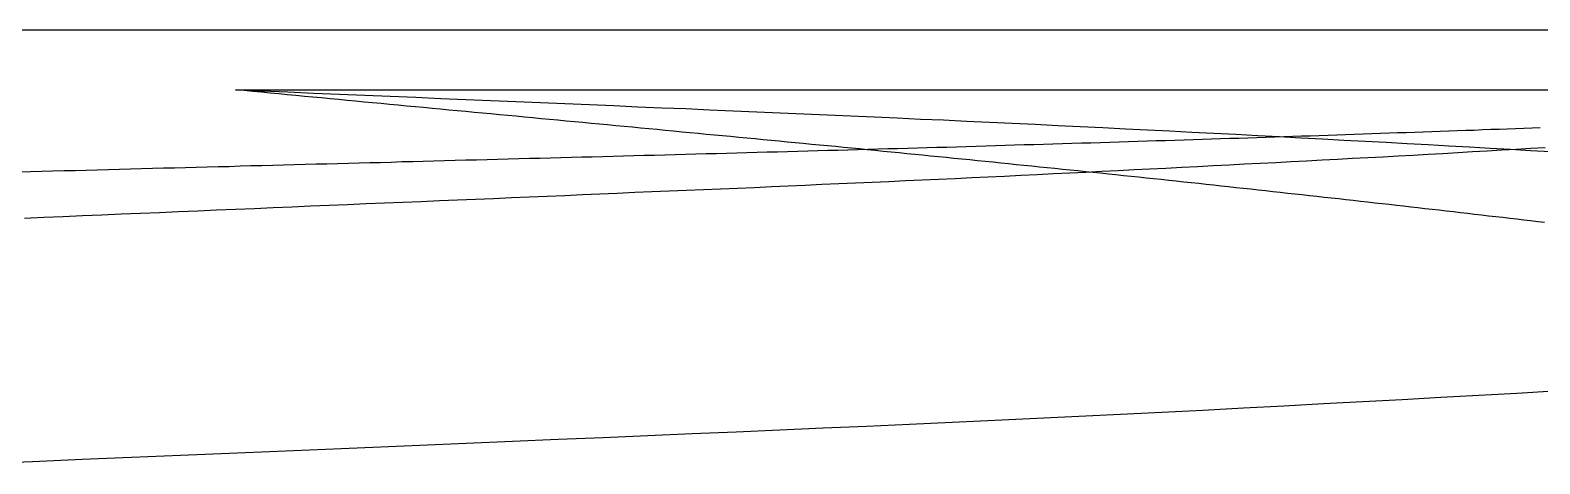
# Model space of a CAD drawing. Header units: millimetres. Extents: x 0 to 36.4, y -3.4 to 62.
# Drawn here: x 33.657 to 34.75, y 60.405 to 60.719 of the extents above; entities that cross this region are included whole.
import ezdxf

# ---------------------------------------------------------------- set-up
doc = ezdxf.new("R2010")
doc.units = ezdxf.units.MM

msp = doc.modelspace()

# ---------------------------------------------------------------- linework, layer by layer
at = {"color": 7, "linetype": 'Continuous'}
for p, q in [((35.4906, 60.7192), (32.7406, 60.7192)), ((33.8057, 60.6761), (33.8213, 60.6761)), ((33.812, 60.6755), (33.8057, 60.6761)), ((33.8057, 60.6761), (33.8246, 60.6753)), ((33.8182, 60.6749), (33.812, 60.6755)), ((33.8213, 60.6761), (33.8369, 60.6761)), ((33.8369, 60.6761), (33.8524, 60.6761)), ((33.8524, 60.6761), (33.8679, 60.6761)), ((33.8679, 60.6761), (33.8834, 60.6761)), ((33.8834, 60.6761), (33.8988, 60.6761)), ((33.8988, 60.6761), (33.9142, 60.6761)), ((33.9142, 60.6761), (33.9295, 60.6761)), ((33.9295, 60.6761), (33.9448, 60.6761)), ((33.9448, 60.6761), (33.96, 60.6761)), ((33.96, 60.6761), (33.9752, 60.6761)), ((33.9752, 60.6761), (33.9903, 60.6761)), ((33.9903, 60.6761), (34.0054, 60.6761)), ((34.0054, 60.6761), (34.0205, 60.6761)), ((34.0205, 60.6761), (34.0355, 60.6761)), ((34.0355, 60.6761), (34.0504, 60.6761)), ((34.0504, 60.6761), (34.0654, 60.6761)), ((34.0654, 60.6761), (34.0802, 60.6761)), ((34.0802, 60.6761), (34.095, 60.6761)), ((34.095, 60.6761), (34.1098, 60.6761)), ((34.1098, 60.6761), (34.1245, 60.6761)), ((34.1245, 60.6761), (34.1392, 60.6761)), ((34.1392, 60.6761), (34.1538, 60.6761)), ((34.1538, 60.6761), (34.1683, 60.6761)), ((34.1683, 60.6761), (34.1828, 60.6761)), ((34.1828, 60.6761), (34.1973, 60.6761)), ((34.1973, 60.6761), (34.2117, 60.6761)), ((34.2117, 60.6761), (34.226, 60.6761)), ((34.226, 60.6761), (34.2403, 60.6761)), ((34.2403, 60.6761), (34.2546, 60.6761)), ((34.2546, 60.6761), (34.2688, 60.6761)), ((34.2688, 60.6761), (34.2829, 60.6761)), ((34.2829, 60.6761), (34.2969, 60.6761)), ((34.2969, 60.6761), (34.311, 60.6761)), ((34.311, 60.6761), (34.3249, 60.6761)), ((34.3249, 60.6761), (34.3388, 60.6761)), ((34.3388, 60.6761), (34.3526, 60.6761)), ((34.3526, 60.6761), (34.3664, 60.6761)), ((34.3664, 60.6761), (34.3801, 60.6761)), ((34.3801, 60.6761), (34.3938, 60.6761)), ((34.3938, 60.6761), (34.4074, 60.6761)), ((34.4074, 60.6761), (34.4209, 60.6761)), ((34.4209, 60.6761), (34.4344, 60.6761)), ((34.4344, 60.6761), (34.4478, 60.6761)), ((34.4478, 60.6761), (34.4612, 60.6761)), ((34.4612, 60.6761), (34.4745, 60.6761)), ((34.4745, 60.6761), (34.4877, 60.6761)), ((34.4877, 60.6761), (34.5009, 60.6761)), ((34.5009, 60.6761), (34.514, 60.6761)), ((34.514, 60.6761), (34.527, 60.6761)), ((34.527, 60.6761), (34.5399, 60.6761)), ((34.5399, 60.6761), (34.5528, 60.6761)), ((34.5528, 60.6761), (34.5657, 60.6761)), ((34.5657, 60.6761), (34.5784, 60.6761)), ((34.5784, 60.6761), (34.5911, 60.6761)), ((34.5911, 60.6761), (34.6038, 60.6761)), ((34.6038, 60.6761), (34.6163, 60.6761)), ((34.6163, 60.6761), (34.6288, 60.6761)), ((34.6288, 60.6761), (34.6413, 60.6761)), ((34.6413, 60.6761), (34.6536, 60.6761)), ((34.6536, 60.6761), (34.6659, 60.6761)), ((34.6659, 60.6761), (34.6781, 60.6761)), ((34.6781, 60.6761), (34.6903, 60.6761)), ((34.6903, 60.6761), (34.7023, 60.6761)), ((34.7023, 60.6761), (34.7143, 60.6761)), ((34.7143, 60.6761), (34.7263, 60.6761)), ((34.7263, 60.6761), (34.7381, 60.6761)), ((34.7381, 60.6761), (34.7499, 60.6761)), ((34.7499, 60.6761), (34.7616, 60.6761)), ((33.8244, 60.6743), (33.8182, 60.6749)), ((33.8306, 60.6737), (33.8244, 60.6743)), ((33.8246, 60.6753), (33.8434, 60.6745)), ((33.8369, 60.6731), (33.8306, 60.6737)), ((33.8431, 60.6725), (33.8369, 60.6731)), ((33.8493, 60.6719), (33.8431, 60.6725)), ((33.8434, 60.6745), (33.8621, 60.6737)), ((33.8555, 60.6713), (33.8493, 60.6719)), ((33.8617, 60.6707), (33.8555, 60.6713)), ((33.8679, 60.6702), (33.8617, 60.6707)), ((33.8621, 60.6737), (33.8808, 60.6729)), ((33.8741, 60.6696), (33.8679, 60.6702)), ((33.8803, 60.669), (33.8741, 60.6696)), ((33.8864, 60.6684), (33.8803, 60.669)), ((33.8808, 60.6729), (33.8993, 60.6722)), ((33.8926, 60.6678), (33.8864, 60.6684)), ((33.8988, 60.6672), (33.8926, 60.6678)), ((33.9049, 60.6666), (33.8988, 60.6672)), ((33.8993, 60.6722), (33.9177, 60.6714)), ((33.9111, 60.6661), (33.9049, 60.6666)), ((33.9172, 60.6655), (33.9111, 60.6661)), ((33.9234, 60.6649), (33.9172, 60.6655)), ((33.9177, 60.6714), (33.9361, 60.6706)), ((33.9295, 60.6643), (33.9234, 60.6649)), ((33.9361, 60.6706), (33.9543, 60.6698)), ((33.9543, 60.6698), (33.9725, 60.6691)), ((33.9725, 60.6691), (33.9906, 60.6683)), ((33.9906, 60.6683), (34.0086, 60.6676)), ((34.0086, 60.6676), (34.0264, 60.6668)), ((34.0264, 60.6668), (34.0442, 60.6661)), ((34.0442, 60.6661), (34.0619, 60.6653)), ((34.0619, 60.6653), (34.0795, 60.6646)), ((34.0795, 60.6646), (34.097, 60.6638)), ((33.9357, 60.6637), (33.9295, 60.6643)), ((33.9418, 60.6632), (33.9357, 60.6637)), ((33.9479, 60.6626), (33.9418, 60.6632)), ((33.954, 60.662), (33.9479, 60.6626)), ((33.9601, 60.6614), (33.954, 60.662)), ((33.9662, 60.6609), (33.9601, 60.6614)), ((33.9723, 60.6603), (33.9662, 60.6609)), ((33.9784, 60.6597), (33.9723, 60.6603)), ((33.9845, 60.6591), (33.9784, 60.6597)), ((33.9906, 60.6586), (33.9845, 60.6591)), ((33.9967, 60.658), (33.9906, 60.6586)), ((34.0027, 60.6574), (33.9967, 60.658)), ((34.0088, 60.6569), (34.0027, 60.6574)), ((34.0149, 60.6563), (34.0088, 60.6569)), ((34.0209, 60.6557), (34.0149, 60.6563)), ((34.027, 60.6551), (34.0209, 60.6557)), ((34.033, 60.6546), (34.027, 60.6551)), ((34.039, 60.654), (34.033, 60.6546)), ((34.045, 60.6534), (34.039, 60.654)), ((34.097, 60.6638), (34.1143, 60.6631)), ((34.1143, 60.6631), (34.1316, 60.6624)), ((34.1316, 60.6624), (34.1488, 60.6616)), ((34.1488, 60.6616), (34.166, 60.6609)), ((34.166, 60.6609), (34.1831, 60.6602)), ((34.1831, 60.6602), (34.2001, 60.6594)), ((34.2001, 60.6594), (34.2172, 60.6587)), ((34.2172, 60.6587), (34.2341, 60.658)), ((34.2341, 60.658), (34.2511, 60.6572)), ((34.2511, 60.6572), (34.268, 60.6565)), ((34.268, 60.6565), (34.2848, 60.6557)), ((34.2848, 60.6557), (34.3016, 60.6549)), ((34.3016, 60.6549), (34.3183, 60.6542)), ((34.3183, 60.6542), (34.335, 60.6534)), ((34.0511, 60.6529), (34.045, 60.6534)), ((34.0571, 60.6523), (34.0511, 60.6529)), ((34.0631, 60.6517), (34.0571, 60.6523)), ((34.0691, 60.6512), (34.0631, 60.6517)), ((34.0751, 60.6506), (34.0691, 60.6512)), ((34.0811, 60.65), (34.0751, 60.6506)), ((34.087, 60.6495), (34.0811, 60.65)), ((34.093, 60.6489), (34.087, 60.6495)), ((34.099, 60.6483), (34.093, 60.6489)), ((34.1049, 60.6478), (34.099, 60.6483)), ((34.1109, 60.6472), (34.1049, 60.6478)), ((34.1168, 60.6467), (34.1109, 60.6472)), ((34.1228, 60.6461), (34.1168, 60.6467)), ((34.1287, 60.6455), (34.1228, 60.6461)), ((34.1346, 60.645), (34.1287, 60.6455)), ((34.1406, 60.6444), (34.1346, 60.645)), ((34.1465, 60.6438), (34.1406, 60.6444)), ((34.1524, 60.6433), (34.1465, 60.6438)), ((34.1583, 60.6427), (34.1524, 60.6433)), ((34.1641, 60.6422), (34.1583, 60.6427)), ((34.335, 60.6534), (34.3516, 60.6526)), ((34.3516, 60.6526), (34.3681, 60.6518)), ((34.3681, 60.6518), (34.3846, 60.6511)), ((34.3846, 60.6511), (34.401, 60.6503)), ((34.401, 60.6503), (34.4174, 60.6495)), ((34.4174, 60.6495), (34.4337, 60.6487)), ((34.4337, 60.6487), (34.45, 60.6479)), ((34.45, 60.6479), (34.4661, 60.6471)), ((34.4661, 60.6471), (34.4822, 60.6463)), ((34.4822, 60.6463), (34.4982, 60.6455)), ((34.4982, 60.6455), (34.5142, 60.6447)), ((34.5142, 60.6447), (34.5301, 60.6439)), ((34.5301, 60.6439), (34.5459, 60.643)), ((34.5459, 60.643), (34.5616, 60.6422)), ((34.584, 60.6426), (34.5776, 60.6424)), ((34.5904, 60.6428), (34.584, 60.6426)), ((34.5968, 60.643), (34.5904, 60.6428)), ((34.6032, 60.6433), (34.5968, 60.643)), ((34.6095, 60.6435), (34.6032, 60.6433)), ((34.6158, 60.6437), (34.6095, 60.6435)), ((34.6222, 60.6439), (34.6158, 60.6437)), ((34.6285, 60.6441), (34.6222, 60.6439)), ((34.6347, 60.6443), (34.6285, 60.6441)), ((34.641, 60.6446), (34.6347, 60.6443)), ((34.6472, 60.6448), (34.641, 60.6446)), ((34.6534, 60.645), (34.6472, 60.6448)), ((34.6596, 60.6452), (34.6534, 60.645)), ((34.6658, 60.6454), (34.6596, 60.6452)), ((34.672, 60.6456), (34.6658, 60.6454)), ((34.6781, 60.6459), (34.672, 60.6456)), ((34.6843, 60.6461), (34.6781, 60.6459)), ((34.6904, 60.6463), (34.6843, 60.6461)), ((34.6965, 60.6465), (34.6904, 60.6463)), ((34.7025, 60.6467), (34.6965, 60.6465)), ((34.7086, 60.647), (34.7025, 60.6467)), ((34.7146, 60.6472), (34.7086, 60.647)), ((34.7206, 60.6474), (34.7146, 60.6472)), ((34.7266, 60.6476), (34.7206, 60.6474)), ((34.7326, 60.6478), (34.7266, 60.6476)), ((34.7386, 60.6481), (34.7326, 60.6478)), ((34.7445, 60.6483), (34.7386, 60.6481)), ((34.7504, 60.6485), (34.7445, 60.6483)), ((34.17, 60.6416), (34.1641, 60.6422)), ((34.1759, 60.641), (34.17, 60.6416)), ((34.1818, 60.6405), (34.1759, 60.641)), ((34.1876, 60.6399), (34.1818, 60.6405)), ((34.1935, 60.6393), (34.1876, 60.6399)), ((34.1993, 60.6388), (34.1935, 60.6393)), ((34.2052, 60.6382), (34.1993, 60.6388)), ((34.211, 60.6377), (34.2052, 60.6382)), ((34.2168, 60.6371), (34.211, 60.6377)), ((34.2226, 60.6365), (34.2168, 60.6371)), ((34.2273, 60.6318), (34.22, 60.6316)), ((34.2284, 60.636), (34.2226, 60.6365)), ((34.2346, 60.632), (34.2273, 60.6318)), ((34.2342, 60.6354), (34.2284, 60.636)), ((34.24, 60.6349), (34.2342, 60.6354)), ((34.2418, 60.6322), (34.2346, 60.632)), ((34.2458, 60.6343), (34.24, 60.6349)), ((34.2491, 60.6324), (34.2418, 60.6322)), ((34.2516, 60.6337), (34.2458, 60.6343)), ((34.2563, 60.6326), (34.2491, 60.6324)), ((34.2574, 60.6332), (34.2516, 60.6337)), ((34.2635, 60.6328), (34.2563, 60.6326)), ((34.2631, 60.6326), (34.2574, 60.6332)), ((34.2689, 60.632), (34.2631, 60.6326)), ((34.2707, 60.633), (34.2635, 60.6328)), ((34.2746, 60.6315), (34.2689, 60.632)), ((34.2779, 60.6332), (34.2707, 60.633)), ((34.2851, 60.6334), (34.2779, 60.6332)), ((34.2922, 60.6336), (34.2851, 60.6334)), ((34.2994, 60.6338), (34.2922, 60.6336)), ((34.3065, 60.634), (34.2994, 60.6338)), ((34.3136, 60.6342), (34.3065, 60.634)), ((34.3207, 60.6344), (34.3136, 60.6342)), ((34.3278, 60.6346), (34.3207, 60.6344)), ((34.3348, 60.6348), (34.3278, 60.6346)), ((34.3419, 60.635), (34.3348, 60.6348)), ((34.3489, 60.6352), (34.3419, 60.635)), ((34.3559, 60.6354), (34.3489, 60.6352)), ((34.3629, 60.6357), (34.3559, 60.6354)), ((34.3698, 60.6359), (34.3629, 60.6357)), ((34.3768, 60.6361), (34.3698, 60.6359)), ((34.3837, 60.6363), (34.3768, 60.6361)), ((34.3907, 60.6365), (34.3837, 60.6363)), ((34.3976, 60.6367), (34.3907, 60.6365)), ((34.4045, 60.6369), (34.3976, 60.6367)), ((34.4113, 60.6371), (34.4045, 60.6369)), ((34.4182, 60.6373), (34.4113, 60.6371)), ((34.425, 60.6375), (34.4182, 60.6373)), ((34.4319, 60.6377), (34.425, 60.6375)), ((34.4387, 60.6379), (34.4319, 60.6377)), ((34.4455, 60.6381), (34.4387, 60.6379)), ((34.4522, 60.6384), (34.4455, 60.6381)), ((34.459, 60.6386), (34.4522, 60.6384)), ((34.4657, 60.6388), (34.459, 60.6386)), ((34.4724, 60.639), (34.4657, 60.6388)), ((34.4791, 60.6392), (34.4724, 60.639)), ((34.4858, 60.6394), (34.4791, 60.6392)), ((34.4925, 60.6396), (34.4858, 60.6394)), ((34.4991, 60.6398), (34.4925, 60.6396)), ((34.5058, 60.64), (34.4991, 60.6398)), ((34.5124, 60.6403), (34.5058, 60.64)), ((34.519, 60.6405), (34.5124, 60.6403)), ((34.5256, 60.6407), (34.519, 60.6405)), ((34.5321, 60.6409), (34.5256, 60.6407)), ((34.5387, 60.6411), (34.5321, 60.6409)), ((34.5452, 60.6413), (34.5387, 60.6411)), ((34.5517, 60.6415), (34.5452, 60.6413)), ((34.5582, 60.6418), (34.5517, 60.6415)), ((34.5647, 60.642), (34.5582, 60.6418)), ((34.5616, 60.6422), (34.5772, 60.6414)), ((34.5712, 60.6422), (34.5647, 60.642)), ((34.5776, 60.6424), (34.5712, 60.6422)), ((34.5772, 60.6414), (34.5928, 60.6406)), ((34.5928, 60.6406), (34.6083, 60.6397)), ((34.6083, 60.6397), (34.6237, 60.6389)), ((34.6237, 60.6389), (34.639, 60.6381)), ((34.639, 60.6381), (34.6542, 60.6372)), ((34.6542, 60.6372), (34.6693, 60.6364)), ((34.6693, 60.6364), (34.6843, 60.6356)), ((34.6843, 60.6356), (34.6993, 60.6347)), ((34.6993, 60.6347), (34.7141, 60.6339)), ((34.712, 60.6317), (34.7014, 60.6311)), ((34.7226, 60.6323), (34.712, 60.6317)), ((34.7141, 60.6339), (34.7289, 60.633)), ((34.7331, 60.6329), (34.7226, 60.6323)), ((34.7289, 60.633), (34.7435, 60.6322)), ((34.7436, 60.6335), (34.7331, 60.6329)), ((34.7435, 60.6322), (34.7581, 60.6313)), ((34.7541, 60.6341), (34.7436, 60.6335)), ((33.8168, 60.6209), (33.8089, 60.6207)), ((33.8246, 60.6211), (33.8168, 60.6209)), ((33.8325, 60.6213), (33.8246, 60.6211)), ((33.8404, 60.6215), (33.8325, 60.6213)), ((33.8482, 60.6217), (33.8404, 60.6215)), ((33.856, 60.6219), (33.8482, 60.6217)), ((33.8639, 60.6221), (33.856, 60.6219)), ((33.8717, 60.6223), (33.8639, 60.6221)), ((33.8795, 60.6225), (33.8717, 60.6223)), ((33.8873, 60.6227), (33.8795, 60.6225)), ((33.8951, 60.6229), (33.8873, 60.6227)), ((33.9028, 60.6231), (33.8951, 60.6229)), ((33.9106, 60.6233), (33.9028, 60.6231)), ((33.9184, 60.6235), (33.9106, 60.6233)), ((33.9261, 60.6238), (33.9184, 60.6235)), ((33.9339, 60.624), (33.9261, 60.6238)), ((33.9416, 60.6242), (33.9339, 60.624)), ((33.9493, 60.6244), (33.9416, 60.6242)), ((33.957, 60.6246), (33.9493, 60.6244)), ((33.9647, 60.6248), (33.957, 60.6246)), ((33.9724, 60.625), (33.9647, 60.6248)), ((33.9801, 60.6252), (33.9724, 60.625)), ((33.9878, 60.6254), (33.9801, 60.6252)), ((33.9954, 60.6256), (33.9878, 60.6254)), ((34.0031, 60.6258), (33.9954, 60.6256)), ((34.0107, 60.626), (34.0031, 60.6258)), ((34.0184, 60.6262), (34.0107, 60.626)), ((34.026, 60.6264), (34.0184, 60.6262)), ((34.0336, 60.6266), (34.026, 60.6264)), ((34.0412, 60.6268), (34.0336, 60.6266)), ((34.0488, 60.627), (34.0412, 60.6268)), ((34.0564, 60.6272), (34.0488, 60.627)), ((34.0639, 60.6274), (34.0564, 60.6272)), ((34.0715, 60.6276), (34.0639, 60.6274)), ((34.079, 60.6278), (34.0715, 60.6276)), ((34.0866, 60.628), (34.079, 60.6278)), ((34.0941, 60.6282), (34.0866, 60.628)), ((34.1016, 60.6284), (34.0941, 60.6282)), ((34.1091, 60.6286), (34.1016, 60.6284)), ((34.1166, 60.6288), (34.1091, 60.6286)), ((34.1241, 60.629), (34.1166, 60.6288)), ((34.1315, 60.6292), (34.1241, 60.629)), ((34.139, 60.6294), (34.1315, 60.6292)), ((34.1464, 60.6296), (34.139, 60.6294)), ((34.1538, 60.6298), (34.1464, 60.6296)), ((34.1612, 60.63), (34.1538, 60.6298)), ((34.1686, 60.6302), (34.1612, 60.63)), ((34.176, 60.6304), (34.1686, 60.6302)), ((34.1834, 60.6306), (34.176, 60.6304)), ((34.1907, 60.6308), (34.1834, 60.6306)), ((34.1981, 60.631), (34.1907, 60.6308)), ((34.2054, 60.6312), (34.1981, 60.631)), ((34.2127, 60.6314), (34.2054, 60.6312)), ((34.22, 60.6316), (34.2127, 60.6314)), ((34.2803, 60.6309), (34.2746, 60.6315)), ((34.2861, 60.6303), (34.2803, 60.6309)), ((34.2918, 60.6298), (34.2861, 60.6303)), ((34.2975, 60.6292), (34.2918, 60.6298)), ((34.3032, 60.6287), (34.2975, 60.6292)), ((34.3089, 60.6281), (34.3032, 60.6287)), ((34.3146, 60.6275), (34.3089, 60.6281)), ((34.3203, 60.627), (34.3146, 60.6275)), ((34.3259, 60.6264), (34.3203, 60.627)), ((34.3316, 60.6258), (34.3259, 60.6264)), ((34.3373, 60.6253), (34.3316, 60.6258)), ((34.3429, 60.6247), (34.3373, 60.6253)), ((34.3485, 60.6241), (34.3429, 60.6247)), ((34.3542, 60.6236), (34.3485, 60.6241)), ((34.3598, 60.623), (34.3542, 60.6236)), ((34.3654, 60.6224), (34.3598, 60.623)), ((34.371, 60.6218), (34.3654, 60.6224)), ((34.3766, 60.6213), (34.371, 60.6218)), ((34.3822, 60.6207), (34.3766, 60.6213)), ((34.5137, 60.6209), (34.5023, 60.6203)), ((34.5251, 60.6215), (34.5137, 60.6209)), ((34.5364, 60.6221), (34.5251, 60.6215)), ((34.5477, 60.6226), (34.5364, 60.6221)), ((34.559, 60.6232), (34.5477, 60.6226)), ((34.5702, 60.6238), (34.559, 60.6232)), ((34.5813, 60.6244), (34.5702, 60.6238)), ((34.5925, 60.625), (34.5813, 60.6244)), ((34.6036, 60.6256), (34.5925, 60.625)), ((34.6146, 60.6262), (34.6036, 60.6256)), ((34.6256, 60.6268), (34.6146, 60.6262)), ((34.6366, 60.6274), (34.6256, 60.6268)), ((34.6475, 60.628), (34.6366, 60.6274)), ((34.6584, 60.6286), (34.6475, 60.628)), ((34.6692, 60.6292), (34.6584, 60.6286)), ((34.68, 60.6298), (34.6692, 60.6292)), ((34.6907, 60.6304), (34.68, 60.6298)), ((34.7014, 60.6311), (34.6907, 60.6304)), ((33.6572, 60.6166), (33.6491, 60.6164)), ((33.6653, 60.6169), (33.6572, 60.6166)), ((33.6733, 60.6171), (33.6653, 60.6169)), ((33.6814, 60.6173), (33.6733, 60.6171)), ((33.6894, 60.6175), (33.6814, 60.6173)), ((33.6974, 60.6177), (33.6894, 60.6175)), ((33.7055, 60.6179), (33.6974, 60.6177)), ((33.7135, 60.6181), (33.7055, 60.6179)), ((33.7215, 60.6183), (33.7135, 60.6181)), ((33.7295, 60.6186), (33.7215, 60.6183)), ((33.7374, 60.6188), (33.7295, 60.6186)), ((33.7454, 60.619), (33.7374, 60.6188)), ((33.7534, 60.6192), (33.7454, 60.619)), ((33.7613, 60.6194), (33.7534, 60.6192)), ((33.7693, 60.6196), (33.7613, 60.6194)), ((33.7772, 60.6198), (33.7693, 60.6196)), ((33.7851, 60.62), (33.7772, 60.6198)), ((33.7931, 60.6202), (33.7851, 60.62)), ((33.801, 60.6204), (33.7931, 60.6202)), ((33.8089, 60.6207), (33.801, 60.6204)), ((34.2909, 60.6101), (34.2788, 60.6095)), ((34.3029, 60.6106), (34.2909, 60.6101)), ((34.3149, 60.6112), (34.3029, 60.6106)), ((34.3268, 60.6117), (34.3149, 60.6112)), ((34.3388, 60.6123), (34.3268, 60.6117)), ((34.3507, 60.6129), (34.3388, 60.6123)), ((34.3625, 60.6134), (34.3507, 60.6129)), ((34.3744, 60.614), (34.3625, 60.6134)), ((34.3862, 60.6145), (34.3744, 60.614)), ((34.3878, 60.6201), (34.3822, 60.6207)), ((34.3979, 60.6151), (34.3862, 60.6145)), ((34.3934, 60.6196), (34.3878, 60.6201)), ((34.3989, 60.619), (34.3934, 60.6196)), ((34.4097, 60.6157), (34.3979, 60.6151)), ((34.4045, 60.6184), (34.3989, 60.619)), ((34.41, 60.6179), (34.4045, 60.6184)), ((34.4214, 60.6162), (34.4097, 60.6157)), ((34.4156, 60.6173), (34.41, 60.6179)), ((34.4211, 60.6167), (34.4156, 60.6173)), ((34.4266, 60.6161), (34.4211, 60.6167)), ((34.433, 60.6168), (34.4214, 60.6162)), ((34.4321, 60.6156), (34.4266, 60.6161)), ((34.4377, 60.615), (34.4321, 60.6156)), ((34.4447, 60.6174), (34.433, 60.6168)), ((34.4432, 60.6144), (34.4377, 60.615)), ((34.4486, 60.6138), (34.4432, 60.6144)), ((34.4563, 60.618), (34.4447, 60.6174)), ((34.4541, 60.6133), (34.4486, 60.6138)), ((34.4596, 60.6127), (34.4541, 60.6133)), ((34.4678, 60.6185), (34.4563, 60.618)), ((34.4651, 60.6121), (34.4596, 60.6127)), ((34.4705, 60.6115), (34.4651, 60.6121)), ((34.4794, 60.6191), (34.4678, 60.6185)), ((34.476, 60.611), (34.4705, 60.6115)), ((34.4814, 60.6104), (34.476, 60.611)), ((34.4908, 60.6197), (34.4794, 60.6191)), ((34.4869, 60.6098), (34.4814, 60.6104)), ((34.4923, 60.6092), (34.4869, 60.6098)), ((34.5023, 60.6203), (34.4908, 60.6197)), ((34.0312, 60.5989), (34.0183, 60.5983)), ((34.044, 60.5994), (34.0312, 60.5989)), ((34.0568, 60.6), (34.044, 60.5994)), ((34.0695, 60.6005), (34.0568, 60.6)), ((34.0821, 60.601), (34.0695, 60.6005)), ((34.0947, 60.6016), (34.0821, 60.601)), ((34.1072, 60.6021), (34.0947, 60.6016)), ((34.1197, 60.6026), (34.1072, 60.6021)), ((34.1321, 60.6031), (34.1197, 60.6026)), ((34.1445, 60.6037), (34.1321, 60.6031)), ((34.1568, 60.6042), (34.1445, 60.6037)), ((34.1691, 60.6047), (34.1568, 60.6042)), ((34.1814, 60.6052), (34.1691, 60.6047)), ((34.1937, 60.6058), (34.1814, 60.6052)), ((34.2059, 60.6063), (34.1937, 60.6058)), ((34.2181, 60.6068), (34.2059, 60.6063)), ((34.2303, 60.6074), (34.2181, 60.6068)), ((34.2425, 60.6079), (34.2303, 60.6074)), ((34.2546, 60.6084), (34.2425, 60.6079)), ((34.2667, 60.609), (34.2546, 60.6084)), ((34.2788, 60.6095), (34.2667, 60.609)), ((34.4977, 60.6087), (34.4923, 60.6092)), ((34.5031, 60.6081), (34.4977, 60.6087)), ((34.5086, 60.6075), (34.5031, 60.6081)), ((34.5139, 60.6069), (34.5086, 60.6075)), ((34.5193, 60.6063), (34.5139, 60.6069)), ((34.5247, 60.6058), (34.5193, 60.6063)), ((34.5301, 60.6052), (34.5247, 60.6058)), ((34.5355, 60.6046), (34.5301, 60.6052)), ((34.5408, 60.604), (34.5355, 60.6046)), ((34.5462, 60.6034), (34.5408, 60.604)), ((34.5515, 60.6029), (34.5462, 60.6034)), ((34.5568, 60.6023), (34.5515, 60.6029)), ((34.5622, 60.6017), (34.5568, 60.6023)), ((34.5675, 60.6011), (34.5622, 60.6017)), ((34.5728, 60.6005), (34.5675, 60.6011)), ((34.5781, 60.5999), (34.5728, 60.6005)), ((34.5834, 60.5994), (34.5781, 60.5999)), ((34.5887, 60.5988), (34.5834, 60.5994)), ((33.7782, 60.5882), (33.7644, 60.5876)), ((33.7919, 60.5888), (33.7782, 60.5882)), ((33.8056, 60.5894), (33.7919, 60.5888)), ((33.8193, 60.59), (33.8056, 60.5894)), ((33.8329, 60.5905), (33.8193, 60.59)), ((33.8464, 60.5911), (33.8329, 60.5905)), ((33.86, 60.5917), (33.8464, 60.5911)), ((33.8734, 60.5922), (33.86, 60.5917)), ((33.8868, 60.5928), (33.8734, 60.5922)), ((33.9002, 60.5934), (33.8868, 60.5928)), ((33.9135, 60.5939), (33.9002, 60.5934)), ((33.9268, 60.5945), (33.9135, 60.5939)), ((33.9401, 60.595), (33.9268, 60.5945)), ((33.9532, 60.5956), (33.9401, 60.595)), ((33.9664, 60.5962), (33.9532, 60.5956)), ((33.9794, 60.5967), (33.9664, 60.5962)), ((33.9925, 60.5972), (33.9794, 60.5967)), ((34.0054, 60.5978), (33.9925, 60.5972)), ((34.0183, 60.5983), (34.0054, 60.5978)), ((34.594, 60.5982), (34.5887, 60.5988)), ((34.5992, 60.5976), (34.594, 60.5982)), ((34.6045, 60.597), (34.5992, 60.5976)), ((34.6097, 60.5964), (34.6045, 60.597)), ((34.615, 60.5958), (34.6097, 60.5964)), ((34.6202, 60.5953), (34.615, 60.5958)), ((34.6254, 60.5947), (34.6202, 60.5953)), ((34.6307, 60.5941), (34.6254, 60.5947)), ((34.6359, 60.5935), (34.6307, 60.5941)), ((34.6411, 60.5929), (34.6359, 60.5935)), ((34.6463, 60.5923), (34.6411, 60.5929)), ((34.6515, 60.5917), (34.6463, 60.5923)), ((34.6567, 60.5911), (34.6515, 60.5917)), ((34.6618, 60.5906), (34.6567, 60.5911)), ((34.667, 60.59), (34.6618, 60.5906)), ((34.6722, 60.5894), (34.667, 60.59)), ((34.6773, 60.5888), (34.6722, 60.5894)), ((34.6824, 60.5882), (34.6773, 60.5888)), ((34.6876, 60.5876), (34.6824, 60.5882)), ((33.6668, 60.5835), (33.6527, 60.5829)), ((33.6809, 60.5841), (33.6668, 60.5835)), ((33.6949, 60.5847), (33.6809, 60.5841)), ((33.7089, 60.5853), (33.6949, 60.5847)), ((33.7228, 60.5859), (33.7089, 60.5853)), ((33.7367, 60.5865), (33.7228, 60.5859)), ((33.7506, 60.5871), (33.7367, 60.5865)), ((33.7644, 60.5876), (33.7506, 60.5871)), ((34.6927, 60.587), (34.6876, 60.5876)), ((34.6978, 60.5864), (34.6927, 60.587)), ((34.7029, 60.5858), (34.6978, 60.5864)), ((34.708, 60.5852), (34.7029, 60.5858)), ((34.7131, 60.5846), (34.708, 60.5852)), ((34.7182, 60.5841), (34.7131, 60.5846)), ((34.7233, 60.5835), (34.7182, 60.5841)), ((34.7284, 60.5829), (34.7233, 60.5835)), ((34.7334, 60.5823), (34.7284, 60.5829)), ((34.7385, 60.5817), (34.7334, 60.5823)), ((34.7435, 60.5811), (34.7385, 60.5817)), ((34.7486, 60.5805), (34.7435, 60.5811)), ((34.7536, 60.5799), (34.7486, 60.5805)), ((34.7604, 60.4579), (34.7334, 60.4563)), ((34.5647, 60.447), (34.5355, 60.4455)), ((34.5935, 60.4486), (34.5647, 60.447)), ((34.6221, 60.4501), (34.5935, 60.4486)), ((34.6504, 60.4516), (34.6221, 60.4501)), ((34.6784, 60.4532), (34.6504, 60.4516)), ((34.706, 60.4548), (34.6784, 60.4532)), ((34.7334, 60.4563), (34.706, 60.4548)), ((34.3247, 60.4352), (34.2937, 60.4338)), ((34.3554, 60.4366), (34.3247, 60.4352)), ((34.386, 60.4381), (34.3554, 60.4366)), ((34.4164, 60.4396), (34.386, 60.4381)), ((34.4465, 60.441), (34.4164, 60.4396)), ((34.4764, 60.4425), (34.4465, 60.441)), ((34.5061, 60.444), (34.4764, 60.4425)), ((34.5355, 60.4455), (34.5061, 60.444)), ((34.0719, 60.4242), (34.0392, 60.4228)), ((34.1043, 60.4256), (34.0719, 60.4242)), ((34.1363, 60.4269), (34.1043, 60.4256)), ((34.1681, 60.4283), (34.1363, 60.4269)), ((34.1997, 60.4296), (34.1681, 60.4283)), ((34.2312, 60.431), (34.1997, 60.4296)), ((34.2625, 60.4324), (34.2312, 60.431)), ((34.2937, 60.4338), (34.2625, 60.4324)), ((33.836, 60.4143), (33.8011, 60.4128)), ((33.8707, 60.4157), (33.836, 60.4143)), ((33.905, 60.4172), (33.8707, 60.4157)), ((33.939, 60.4186), (33.905, 60.4172)), ((33.9727, 60.42), (33.939, 60.4186)), ((34.0061, 60.4214), (33.9727, 60.42)), ((34.0392, 60.4228), (34.0061, 60.4214)), ((33.6585, 60.4068), (33.6222, 60.4053)), ((33.6945, 60.4083), (33.6585, 60.4068)), ((33.7303, 60.4098), (33.6945, 60.4083)), ((33.7658, 60.4113), (33.7303, 60.4098)), ((33.8011, 60.4128), (33.7658, 60.4113))]:
    msp.add_line(p, q, dxfattribs=at)

doc.saveas('drawing.dxf')
